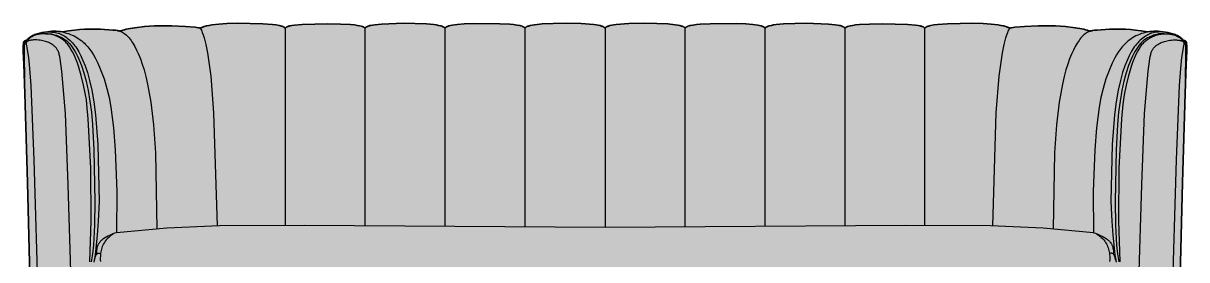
# Model space of a CAD drawing. Header units: millimetres. Extents: x 0 to 4322, y -1054 to 754.
# Drawn here: x 192 to 2043, y 377 to 754 of the extents above; entities that cross this region are included whole.
import ezdxf

# ---------------------------------------------------------------- set-up
doc = ezdxf.new("R2010")
doc.units = ezdxf.units.MM
doc.layers.add('Blocks', color=7, linetype='Continuous')
doc.layers.add('Blocks$Fill', color=7, linetype='Continuous', true_color=0xffffff)
doc.layers.add('Blocks$Inner', color=7, linetype='Continuous', lineweight=25, true_color=0x007f00)
doc.layers.add('Blocks$Outline', color=7, linetype='Continuous', lineweight=35, true_color=0xff3f3f)

# ---------------------------------------------------------------- blocks, each defined once
blk = doc.blocks.new('Loafer SC26 Sofa Front')
at = {"layer": 'Blocks$Fill'}
blk.add_hatch(color=256, dxfattribs=at).paths.add_polyline_path([(2038.8, 726.6), (2039, 726.6), (2039.3, 726.6), (2039.6, 726.6), (2039.8, 726.5), (2040.1, 726.5), (2040.2, 726.5), (2040.3, 726.4), (2040.5, 726.4), (2040.7, 726.3), (2040.9, 726.2), (2041, 726.1), (2041.2, 726), (2041.4, 725.9), (2041.5, 725.8), (2041.6, 725.7), (2041.7, 725.6), (2041.9, 725.4), (2042, 725.3), (2042.1, 725.2), (2042.2, 725.1), (2042.3, 724.9), (2042.4, 724.8), (2042.4, 724.7), (2042.5, 724.5), (2042.6, 724.4), (2042.6, 724.3), (2042.7, 724.1), (2042.8, 723.8), (2042.9, 723.5), (2043, 723.2), (2043.1, 722.8), (2043.1, 722.4), (2043.2, 721.5), (2043.4, 718.9), (2043.3, 709.2), (2025.4, 44.8), (2024.8, 37), (2024.4, 33.9), (2024, 31), (2023.4, 28.2), (2022.8, 25.5), (2022, 22.8), (2021.1, 20.2), (2020.1, 17.6), (2019, 15), (2017.8, 12.4), (2016.4, 9.9), (2016.4, 9.6), (2016.3, 9.2), (2016.2, 8.9), (2016.1, 8.6), (2016, 8.3), (2015.9, 8.1), (2015.8, 7.8), (2015.6, 7.6), (2015.5, 7.3), (2015.3, 7.1), (2015.1, 6.9), (2014.9, 6.7), (2014.7, 6.5), (2014.5, 6.4), (2014.3, 6.2), (2014.1, 6), (2013.9, 5.9), (2013.7, 5.7), (2013.2, 5.5), (2012.7, 5.3), (2012.2, 5.1), (2011.2, 4.7), (2010.1, 4.5), (2008.1, 4), (2006.2, 3.6), (2004.5, 3.4), (2003.7, 3.3), (2003, 3.3), (2002.8, 3.3), (2002.8, 0), (1870.4, 0), (1870.5, 4.5), (1870.4, 4.5), (1865.9, 4.7), (1862.8, 5), (1861.6, 5.2), (1860.6, 5.4), (1859.8, 5.6), (1859.1, 5.8), (1858.8, 6), (1858.5, 6.1), (1858.2, 6.2), (1858, 6.4), (1857.7, 6.5), (1857.5, 6.7), (1857.3, 6.8), (1857.1, 7), (1856.9, 7.2), (1856.7, 7.3), (1856.5, 7.5), (1856.4, 7.7), (1856.2, 7.9), (1856.1, 8.1), (1856, 8.3), (1855.8, 8.4), (1855.7, 8.6), (1855.6, 8.9), (1855.5, 9.1), (1855.4, 9.3), (1855.3, 9.6), (1855.2, 9.8), (1855.1, 10.1), (1855.1, 10.5), (1854.9, 11.3), (1854.8, 12.2), (1854.6, 14.8), (1854.3, 39.3), (1847.6, 250.1), (1822.2, 255.3), (1801.6, 258.6), (1784.4, 260.5), (1769, 261.6), (1704.7, 262.4), (1124.2, 262.7), (1121.8, 262.8), (1119.9, 263), (1119.1, 263.1), (1118.5, 263.2), (1118.2, 263.3), (1117.9, 263.4), (1117.7, 263.4), (1117.5, 263.5), (1117.2, 263.4), (1117, 263.4), (1116.7, 263.3), (1116.4, 263.2), (1115.8, 263.1), (1115, 263), (1113.1, 262.8), (1110.7, 262.7), (1058.5, 262.5), (465.9, 261.6), (450.5, 260.5), (433.3, 258.6), (412.8, 255.3), (387.3, 250.1), (380.3, 14.8), (380.1, 12.2), (380, 11.3), (379.9, 10.5), (379.8, 10.1), (379.7, 9.8), (379.6, 9.6), (379.5, 9.3), (379.4, 9.1), (379.3, 8.9), (379.2, 8.6), (379.1, 8.4), (379, 8.3), (378.8, 8.1), (378.7, 7.9), (378.5, 7.7), (378.4, 7.5), (378.2, 7.3), (378, 7.2), (377.9, 7), (377.7, 6.8), (377.4, 6.7), (377.2, 6.5), (377, 6.4), (376.7, 6.2), (376.4, 6.1), (376.1, 6), (375.8, 5.8), (375.1, 5.6), (374.3, 5.4), (373.3, 5.2), (372.1, 5), (369, 4.7), (364.5, 4.5), (364.4, 4.5), (364.5, 0), (232.1, 0), (232.1, 3.3), (231.9, 3.3), (231.2, 3.3), (230.4, 3.4), (228.7, 3.6), (226.8, 4), (224.8, 4.5), (223.8, 4.7), (222.7, 5.1), (222.2, 5.3), (221.7, 5.5), (221.2, 5.7), (221, 5.9), (220.8, 6), (220.6, 6.2), (220.4, 6.4), (220.2, 6.5), (220, 6.7), (219.8, 6.9), (219.6, 7.1), (219.5, 7.3), (219.3, 7.6), (219.2, 7.8), (219, 8.1), (218.9, 8.3), (218.8, 8.6), (218.7, 8.9), (218.6, 9.2), (218.5, 9.6), (218.5, 9.9), (217.1, 12.4), (215.9, 15), (214.8, 17.6), (213.8, 20.2), (212.9, 22.8), (212.2, 25.5), (211.5, 28.2), (211, 31), (210.5, 33.9), (210.1, 37), (209.5, 44.8), (208.7, 72.5), (191.6, 718.9), (191.7, 721.5), (191.8, 722.4), (191.8, 722.8), (191.9, 723.2), (192, 723.5), (192.1, 723.8), (192.2, 724.1), (192.3, 724.3), (192.3, 724.4), (192.4, 724.5), (192.5, 724.7), (192.6, 724.8), (192.6, 724.9), (192.7, 725.1), (192.8, 725.2), (192.9, 725.3), (193.1, 725.4), (193.2, 725.6), (193.3, 725.7), (193.4, 725.8), (193.6, 725.9), (193.7, 726), (193.9, 726.1), (194, 726.2), (194.2, 726.3), (194.4, 726.4), (194.6, 726.4), (194.7, 726.5), (194.8, 726.5), (195.1, 726.5), (195.3, 726.6), (195.6, 726.6), (195.9, 726.6), (196.2, 726.6), (196.7, 727.1), (196.9, 727.3), (197.1, 727.4), (197.4, 727.6), (197.6, 727.8), (197.9, 728), (198.4, 728.6), (199, 729.2), (199.6, 729.8), (200.3, 730.3), (201.7, 731.4), (203.2, 732.5), (204.8, 733.5), (206.5, 734.4), (208.3, 735.3), (210.1, 736.1), (212, 736.8), (214, 737.5), (217.9, 738.6), (221.7, 739.4), (225.2, 739.9), (233.4, 741), (236.9, 741.3), (240.4, 741.4), (243.8, 741.3), (247.2, 741.2), (250.6, 740.9), (254, 740.4), (263.8, 742.1), (272.9, 743.3), (281.2, 744.2), (288.9, 744.6), (302.5, 744.8), (314.5, 744.5), (334.3, 743.3), (338.2, 742.9), (341.4, 742.5), (342.8, 742.3), (344.1, 742), (345.1, 741.7), (345.6, 741.6), (346, 741.4), (346.9, 741.9), (347.9, 742.3), (350.2, 743.1), (352.7, 743.8), (355.5, 744.6), (361.9, 745.9), (369, 747.1), (384.5, 748.9), (400.3, 750), (414.9, 750.3), (428, 750.1), (449.7, 748.9), (465.2, 747.8), (468, 747.4), (470.2, 747.1), (471.2, 746.9), (472, 746.7), (472.4, 746.5), (472.7, 746.4), (473, 746.3), (473.1, 746.2), (473.2, 746.2), (473.4, 746.3), (473.5, 746.4), (473.7, 746.5), (473.9, 746.7), (474.2, 746.9), (474.7, 747.2), (475.1, 747.4), (475.7, 747.6), (476.8, 748.1), (478.2, 748.6), (479.7, 749), (483.2, 749.9), (487.2, 750.7), (491.9, 751.4), (502.6, 752.6), (515.6, 753.6), (532, 754.1), (572.6, 753.2), (588.3, 752.1), (594.3, 751.4), (599.1, 750.6), (601.1, 750.2), (602.8, 749.7), (603.5, 749.5), (604.2, 749.2), (604.8, 749), (605.4, 748.7), (605.9, 748.4), (606.4, 748.1), (606.6, 748), (606.8, 747.8), (607, 747.7), (607.2, 747.5), (607.4, 747.4), (607.5, 747.2), (607.7, 747), (607.8, 746.9), (607.9, 746.7), (608, 746.5), (608.1, 746.4), (608.2, 746.2), (608.6, 746.6), (609, 747), (609.4, 747.3), (609.8, 747.6), (610.3, 747.9), (610.7, 748.2), (611.1, 748.4), (611.6, 748.6), (612, 748.8), (612.5, 749), (613.6, 749.4), (614.7, 749.7), (616, 750), (619.2, 750.6), (623.3, 751.2), (635.6, 752.2), (676, 753.4), (696.3, 752.9), (712.6, 752), (718.6, 751.4), (723.2, 750.7), (726.7, 750.1), (729.4, 749.4), (731.5, 748.8), (732.4, 748.5), (733.1, 748.1), (733.8, 747.8), (734.1, 747.6), (734.4, 747.4), (734.7, 747.2), (735, 747), (735.3, 746.8), (735.5, 746.6), (736, 747), (736.4, 747.4), (736.9, 747.7), (737.4, 748.1), (737.9, 748.4), (738.4, 748.7), (738.9, 748.9), (739.5, 749.2), (740.6, 749.6), (741.9, 750), (743.2, 750.4), (744.5, 750.7), (747.6, 751.2), (751.3, 751.7), (761.8, 752.6), (797, 754.1), (833.3, 753), (844.8, 752.1), (849, 751.5), (852.6, 750.8), (856, 749.9), (857.5, 749.4), (858.9, 748.9), (860.1, 748.4), (860.7, 748.1), (861.2, 747.9), (861.6, 747.6), (862.1, 747.3), (862.2, 747.1), (862.4, 747), (862.6, 746.8), (862.7, 746.7), (863.3, 747.2), (864, 747.6), (864.7, 748.1), (865.4, 748.5), (866.2, 748.8), (867, 749.2), (868, 749.5), (869, 749.8), (871.4, 750.5), (874.4, 751.1), (882.2, 752.2), (893.2, 753.1), (908.9, 753.7), (950.2, 753.3), (965.9, 752.5), (972, 752), (977.2, 751.3), (981.7, 750.4), (983.6, 749.9), (985.4, 749.3), (986.2, 749), (986.9, 748.7), (987.6, 748.4), (988.2, 748), (988.5, 747.9), (988.7, 747.7), (989, 747.5), (989.2, 747.3), (989.4, 747.1), (989.6, 746.9), (989.8, 746.7), (990, 746.5), (990.3, 746.9), (990.7, 747.2), (991, 747.5), (991.4, 747.8), (991.8, 748.1), (992.3, 748.4), (992.7, 748.6), (993.2, 748.9), (993.8, 749.1), (994.3, 749.3), (995.5, 749.7), (996.8, 750.1), (998.2, 750.4), (1001.6, 751.1), (1005.7, 751.8), (1017.4, 753), (1034.7, 753.9), (1056.3, 754.2), (1079.6, 753.6), (1099.6, 752.1), (1103.4, 751.6), (1106.7, 751), (1109.6, 750.4), (1110.8, 750), (1111.9, 749.7), (1112.9, 749.3), (1113.9, 749), (1114.7, 748.6), (1115, 748.4), (1115.4, 748.1), (1115.7, 747.9), (1116, 747.7), (1116.3, 747.5), (1116.6, 747.3), (1116.8, 747), (1117.1, 746.8), (1117.3, 746.6), (1117.5, 746.3), (1117.6, 746.6), (1117.9, 746.8), (1118.1, 747), (1118.3, 747.3), (1118.6, 747.5), (1118.9, 747.7), (1119.2, 747.9), (1119.5, 748.1), (1119.9, 748.4), (1120.2, 748.6), (1121.1, 749), (1122, 749.3), (1123, 749.7), (1124.1, 750), (1125.4, 750.4), (1128.2, 751), (1131.5, 751.6), (1135.3, 752.1), (1155.3, 753.6), (1178.6, 754.2), (1200.2, 753.9), (1217.5, 753), (1229.2, 751.8), (1233.4, 751.1), (1236.7, 750.4), (1238.1, 750.1), (1239.4, 749.7), (1240.6, 749.3), (1241.2, 749.1), (1241.7, 748.9), (1242.2, 748.6), (1242.6, 748.4), (1243.1, 748.1), (1243.5, 747.8), (1243.9, 747.5), (1244.3, 747.2), (1244.6, 746.9), (1244.9, 746.5), (1245.1, 746.7), (1245.3, 746.9), (1245.5, 747.1), (1245.7, 747.3), (1245.9, 747.5), (1246.2, 747.7), (1246.4, 747.9), (1246.7, 748), (1247.3, 748.4), (1248, 748.7), (1248.7, 749), (1249.5, 749.3), (1251.3, 749.9), (1253.2, 750.4), (1257.7, 751.3), (1262.9, 752), (1269, 752.5), (1284.7, 753.3), (1326.1, 753.7), (1341.7, 753.1), (1352.7, 752.2), (1360.5, 751.1), (1363.5, 750.5), (1365.9, 749.8), (1367, 749.5), (1367.9, 749.2), (1368.8, 748.8), (1369.5, 748.5), (1370.3, 748.1), (1370.9, 747.6), (1371.6, 747.2), (1372.2, 746.7), (1372.3, 746.8), (1372.5, 747), (1372.7, 747.1), (1372.9, 747.3), (1373.3, 747.6), (1373.7, 747.9), (1374.3, 748.1), (1374.8, 748.4), (1376.1, 748.9), (1377.4, 749.4), (1379, 749.9), (1382.3, 750.8), (1385.9, 751.5), (1390.1, 752.1), (1401.6, 753), (1437.9, 754.1), (1473.1, 752.6), (1483.7, 751.7), (1487.3, 751.2), (1490.4, 750.7), (1491.8, 750.4), (1493.1, 750), (1494.3, 749.6), (1495.4, 749.2), (1496, 748.9), (1496.5, 748.7), (1497, 748.4), (1497.5, 748.1), (1498, 747.7), (1498.5, 747.4), (1499, 747), (1499.4, 746.6), (1499.7, 746.8), (1499.9, 747), (1500.2, 747.2), (1500.5, 747.4), (1500.8, 747.6), (1501.1, 747.8), (1501.8, 748.1), (1502.6, 748.5), (1503.4, 748.8), (1505.5, 749.4), (1508.2, 750.1), (1511.7, 750.7), (1516.4, 751.4), (1522.3, 752), (1538.6, 752.9), (1559, 753.4), (1599.4, 752.2), (1611.7, 751.2), (1615.8, 750.6), (1618.9, 750), (1620.2, 749.7), (1621.4, 749.4), (1622.4, 749), (1622.9, 748.8), (1623.4, 748.6), (1623.8, 748.4), (1624.2, 748.2), (1624.7, 747.9), (1625.1, 747.6), (1625.5, 747.3), (1625.9, 747), (1626.3, 746.6), (1626.7, 746.2), (1626.8, 746.4), (1626.9, 746.5), (1627, 746.7), (1627.1, 746.9), (1627.3, 747), (1627.4, 747.2), (1627.6, 747.4), (1627.7, 747.5), (1627.9, 747.7), (1628.1, 747.8), (1628.3, 748), (1628.5, 748.1), (1629, 748.4), (1629.5, 748.7), (1630.1, 749), (1630.7, 749.2), (1631.4, 749.5), (1632.1, 749.7), (1633.8, 750.2), (1635.8, 750.6), (1640.6, 751.4), (1646.6, 752.1), (1662.4, 753.2), (1702.9, 754.1), (1719.3, 753.6), (1732.3, 752.6), (1743.1, 751.4), (1747.7, 750.7), (1751.7, 749.9), (1755.2, 749), (1756.7, 748.6), (1758.1, 748.1), (1759.3, 747.6), (1759.8, 747.4), (1760.3, 747.2), (1760.7, 746.9), (1761.1, 746.7), (1761.2, 746.5), (1761.4, 746.4), (1761.5, 746.3), (1761.7, 746.2), (1761.8, 746.2), (1761.9, 746.3), (1762.2, 746.4), (1762.5, 746.5), (1762.9, 746.7), (1763.7, 746.9), (1764.7, 747.1), (1766.9, 747.4), (1769.7, 747.8), (1785.2, 748.9), (1806.9, 750.1), (1820, 750.3), (1834.6, 750), (1850.4, 748.9), (1866, 747.1), (1873, 745.9), (1879.4, 744.6), (1882.2, 743.8), (1884.7, 743.1), (1887, 742.3), (1888, 741.9), (1888.9, 741.4), (1889.3, 741.6), (1889.8, 741.7), (1890.9, 742), (1892.1, 742.3), (1893.5, 742.5), (1896.8, 742.9), (1900.6, 743.3), (1920.4, 744.5), (1932.4, 744.8), (1946.1, 744.6), (1953.7, 744.2), (1962, 743.3), (1971.1, 742.1), (1980.9, 740.4), (1984.3, 740.9), (1987.7, 741.2), (1991.1, 741.3), (1994.6, 741.4), (1998, 741.3), (2001.5, 741), (2005, 740.6), (2009.7, 739.9), (2013.2, 739.4), (2017, 738.6), (2020.9, 737.5), (2022.9, 736.8), (2024.8, 736.1), (2026.7, 735.3), (2028.4, 734.4), (2030.1, 733.5), (2031.7, 732.5), (2033.2, 731.4), (2034.6, 730.3), (2035.3, 729.8), (2035.9, 729.2), (2036.5, 728.6), (2037, 728), (2037.3, 727.8), (2037.6, 727.6), (2037.8, 727.4), (2038, 727.3), (2038.2, 727.1), (2038.4, 726.9)], flags=0)
at = {"layer": 'Blocks$Inner'}
for points in [[(197.9, 728), (198.4, 728.6), (199, 729.2), (199.6, 729.8), (200.3, 730.3), (201.7, 731.4), (203.2, 732.5), (204.8, 733.5), (206.5, 734.4), (208.3, 735.3), (210.1, 736.1), (212, 736.8), (214, 737.5), (217.9, 738.6), (221.7, 739.4), (225.2, 739.9), (229.9, 740.6), (233.4, 741), (236.9, 741.3), (240.4, 741.4), (243.8, 741.3), (247.2, 741.2), (250.6, 740.9), (254, 740.4), (257.4, 739.6), (260.6, 738.6), (263.7, 737.6), (266.7, 736.4), (269.6, 735.2), (272.4, 733.9), (275, 732.4), (277.6, 730.9), (280, 729.3), (282.3, 727.7), (284.6, 725.9), (286.7, 724.2), (288.8, 722.3), (290.7, 720.4), (294.4, 716.4), (297.7, 712.3), (300.7, 708), (303.5, 703.6), (306, 699.2), (310.4, 690.3), (314.1, 681.6), (320.1, 665.4), (324.6, 650.4), (328.1, 635.8), (330.8, 620.6), (335, 587.3), (338, 552.6), (340.5, 486.2), (339.7, 420.3), (336.9, 419.4), (334.1, 418.4), (328.7, 416), (326.1, 414.7), (323.6, 413.4), (321.3, 412), (319.2, 410.7), (317.4, 409.3), (316.6, 408.6), (315.8, 408), (315.1, 407.3), (314.4, 406.6), (313.8, 405.9), (313.2, 405.2), (312.7, 404.5), (312.2, 403.8), (311.7, 403.1), (311.3, 402.3), (310.9, 401.6), (310.5, 400.8), (310.2, 400), (309.9, 399.2), (309.3, 397.5), (308.9, 395.8), (308.5, 394), (308.3, 392.3), (308.2, 391.5), (308.2, 390.7), (308.2, 389.9), (308.2, 389.1), (308.2, 388.3), (308.3, 387.6), (308.5, 387), (308.5, 386.7), (308.6, 386.4)], [(254, 740.4), (263.8, 742.1), (272.9, 743.3), (281.2, 744.2), (288.9, 744.6), (302.5, 744.8), (314.5, 744.5), (334.3, 743.3), (338.2, 742.9), (341.4, 742.5), (342.8, 742.3), (344.1, 742), (345.1, 741.7), (345.6, 741.6), (346, 741.4), (348, 740.6), (349.8, 739.6), (351.6, 738.4), (353.4, 737.2), (355.1, 735.8), (356.8, 734.3), (358.4, 732.6), (360, 730.8), (361.5, 728.9), (363.1, 726.8), (364.6, 724.6), (366.1, 722.2), (369, 717), (372, 711.2), (375, 704.7), (378, 697.3), (380.9, 689.1), (383.9, 679.7), (386.7, 669.1), (389.4, 657.1), (394.5, 628.4), (398.7, 592.3), (401.9, 547.6), (404.3, 426.5)], [(346, 741.4), (346.9, 741.9), (347.9, 742.3), (350.2, 743.1), (352.7, 743.8), (355.5, 744.6), (361.9, 745.9), (369, 747.1), (384.5, 748.9), (400.3, 750), (414.9, 750.3), (428, 750.1), (449.7, 748.9), (465.2, 747.8), (468, 747.4), (470.2, 747.1), (471.2, 746.9), (472, 746.7), (472.4, 746.5), (472.7, 746.4), (473, 746.3), (473.1, 746.2), (473.2, 746.2), (474.1, 744.7), (475, 743.1), (475.8, 741.5), (476.5, 739.6), (478, 735.7), (479.5, 731.1), (482.1, 720.3), (484.7, 706.9), (490, 669.8), (494.6, 611.6), (500.1, 431.1)], [(473.2, 746.2), (473.4, 746.3), (473.5, 746.4), (473.7, 746.5), (473.9, 746.7), (474.2, 746.9), (474.7, 747.2), (475.1, 747.4), (475.7, 747.6), (476.8, 748.1), (478.2, 748.6), (479.7, 749), (483.2, 749.9), (487.2, 750.7), (491.9, 751.4), (502.6, 752.6), (515.6, 753.6), (532, 754.1), (572.6, 753.2), (588.3, 752.1), (594.3, 751.4), (599.1, 750.6), (601.1, 750.2), (602.8, 749.7), (603.5, 749.5), (604.2, 749.2), (604.8, 749), (605.4, 748.7), (605.9, 748.4), (606.4, 748.1), (606.6, 748), (606.8, 747.8), (607, 747.7), (607.2, 747.5), (607.4, 747.4), (607.5, 747.2), (607.7, 747), (607.8, 746.9), (607.9, 746.7), (608, 746.5), (608.1, 746.4), (608.2, 746.2), (608.5, 431.7)], [(608.2, 746.2), (608.6, 746.6), (609, 747), (609.4, 747.3), (609.8, 747.6), (610.3, 747.9), (610.7, 748.2), (611.1, 748.4), (611.6, 748.6), (612, 748.8), (612.5, 749), (613.6, 749.4), (614.7, 749.7), (616, 750), (619.2, 750.6), (623.3, 751.2), (635.6, 752.2), (676, 753.4), (696.3, 752.9), (712.6, 752), (718.6, 751.4), (723.2, 750.7), (726.7, 750.1), (729.4, 749.4), (731.5, 748.8), (732.4, 748.5), (733.1, 748.1), (733.8, 747.8), (734.1, 747.6), (734.4, 747.4), (734.7, 747.2), (735, 747), (735.3, 746.8), (735.5, 746.6)], [(735.5, 430.9), (735.5, 746.6), (736, 747), (736.4, 747.4), (736.9, 747.7), (737.4, 748.1), (737.9, 748.4), (738.4, 748.7), (738.9, 748.9), (739.5, 749.2), (740.6, 749.6), (741.9, 750), (743.2, 750.4), (744.5, 750.7), (747.6, 751.2), (751.3, 751.7), (761.8, 752.6), (797, 754.1), (833.3, 753), (844.8, 752.1), (849, 751.5), (852.6, 750.8), (856, 749.9), (857.5, 749.4), (858.9, 748.9), (860.1, 748.4), (860.7, 748.1), (861.2, 747.9), (861.6, 747.6), (862.1, 747.3), (862.2, 747.1), (862.4, 747), (862.6, 746.8), (862.7, 746.7), (862.7, 430.1)], [(862.7, 746.7), (863.3, 747.2), (864, 747.6), (864.7, 748.1), (865.4, 748.5), (866.2, 748.8), (867, 749.2), (868, 749.5), (869, 749.8), (871.4, 750.5), (874.4, 751.1), (882.2, 752.2), (893.2, 753.1), (908.9, 753.7), (950.2, 753.3), (965.9, 752.5), (972, 752), (977.2, 751.3), (981.7, 750.4), (983.6, 749.9), (985.4, 749.3), (986.2, 749), (986.9, 748.7), (987.6, 748.4), (988.2, 748), (988.5, 747.9), (988.7, 747.7), (989, 747.5), (989.2, 747.3), (989.4, 747.1), (989.6, 746.9), (989.8, 746.7), (990, 746.5), (990.1, 429.3)], [(990, 746.5), (990.3, 746.9), (990.7, 747.2), (991, 747.5), (991.4, 747.8), (991.8, 748.1), (992.3, 748.4), (992.7, 748.6), (993.2, 748.9), (993.8, 749.1), (994.3, 749.3), (995.5, 749.7), (996.8, 750.1), (998.2, 750.4), (1001.6, 751.1), (1005.7, 751.8), (1017.4, 753), (1034.7, 753.9), (1056.3, 754.2), (1079.6, 753.6), (1099.6, 752.1), (1103.4, 751.6), (1106.7, 751), (1109.6, 750.4), (1110.8, 750), (1111.9, 749.7), (1112.9, 749.3), (1113.9, 749), (1114.7, 748.6), (1115, 748.4), (1115.4, 748.1), (1115.7, 747.9), (1116, 747.7), (1116.3, 747.5), (1116.6, 747.3), (1116.8, 747), (1117.1, 746.8), (1117.3, 746.6), (1117.5, 746.3), (1117.5, 428.5)], [(1117.5, 746.3), (1117.6, 746.6), (1117.9, 746.8), (1118.1, 747), (1118.3, 747.3), (1118.6, 747.5), (1118.9, 747.7), (1119.2, 747.9), (1119.5, 748.1), (1119.9, 748.4), (1120.2, 748.6), (1121.1, 749), (1122, 749.3), (1123, 749.7), (1124.1, 750), (1125.4, 750.4), (1128.2, 751), (1131.5, 751.6), (1135.3, 752.1), (1155.3, 753.6), (1178.6, 754.2), (1200.2, 753.9), (1217.5, 753), (1229.2, 751.8), (1233.4, 751.1), (1236.7, 750.4), (1238.1, 750.1), (1239.4, 749.7), (1240.6, 749.3), (1241.2, 749.1), (1241.7, 748.9), (1242.2, 748.6), (1242.6, 748.4), (1243.1, 748.1), (1243.5, 747.8), (1243.9, 747.5), (1244.3, 747.2), (1244.6, 746.9), (1244.9, 746.5)], [(1244.8, 429.3), (1244.9, 746.5), (1245.1, 746.7), (1245.3, 746.9), (1245.5, 747.1), (1245.7, 747.3), (1245.9, 747.5), (1246.2, 747.7), (1246.4, 747.9), (1246.7, 748), (1247.3, 748.4), (1248, 748.7), (1248.7, 749), (1249.5, 749.3), (1251.3, 749.9), (1253.2, 750.4), (1257.7, 751.3), (1262.9, 752), (1269, 752.5), (1284.7, 753.3), (1326.1, 753.7), (1341.7, 753.1), (1352.7, 752.2), (1360.5, 751.1), (1363.5, 750.5), (1365.9, 749.8), (1367, 749.5), (1367.9, 749.2), (1368.8, 748.8), (1369.5, 748.5), (1370.3, 748.1), (1370.9, 747.6), (1371.6, 747.2), (1372.2, 746.7)], [(1372.2, 430.1), (1372.2, 746.7), (1372.3, 746.8), (1372.5, 747), (1372.7, 747.1), (1372.9, 747.3), (1373.3, 747.6), (1373.7, 747.9), (1374.3, 748.1), (1374.8, 748.4), (1376.1, 748.9), (1377.4, 749.4), (1379, 749.9), (1382.3, 750.8), (1385.9, 751.5), (1390.1, 752.1), (1401.6, 753), (1437.9, 754.1), (1473.1, 752.6), (1483.7, 751.7), (1487.3, 751.2), (1490.4, 750.7), (1491.8, 750.4), (1493.1, 750), (1494.3, 749.6), (1495.4, 749.2), (1496, 748.9), (1496.5, 748.7), (1497, 748.4), (1497.5, 748.1), (1498, 747.7), (1498.5, 747.4), (1499, 747), (1499.4, 746.6), (1499.4, 430.9)], [(1499.4, 746.6), (1499.7, 746.8), (1499.9, 747), (1500.2, 747.2), (1500.5, 747.4), (1500.8, 747.6), (1501.1, 747.8), (1501.8, 748.1), (1502.6, 748.5), (1503.4, 748.8), (1505.5, 749.4), (1508.2, 750.1), (1511.7, 750.7), (1516.4, 751.4), (1522.3, 752), (1538.6, 752.9), (1559, 753.4), (1599.4, 752.2), (1611.7, 751.2), (1615.8, 750.6), (1618.9, 750), (1620.2, 749.7), (1621.4, 749.4), (1622.4, 749), (1622.9, 748.8), (1623.4, 748.6), (1623.8, 748.4), (1624.2, 748.2), (1624.7, 747.9), (1625.1, 747.6), (1625.5, 747.3), (1625.9, 747), (1626.3, 746.6), (1626.7, 746.2)], [(1626.5, 431.7), (1626.7, 746.2), (1626.8, 746.4), (1626.9, 746.5), (1627, 746.7), (1627.1, 746.9), (1627.3, 747), (1627.4, 747.2), (1627.6, 747.4), (1627.7, 747.5), (1627.9, 747.7), (1628.1, 747.8), (1628.3, 748), (1628.5, 748.1), (1629, 748.4), (1629.5, 748.7), (1630.1, 749), (1630.7, 749.2), (1631.4, 749.5), (1632.1, 749.7), (1633.8, 750.2), (1635.8, 750.6), (1640.6, 751.4), (1646.6, 752.1), (1662.4, 753.2), (1702.9, 754.1), (1719.3, 753.6), (1732.3, 752.6), (1743.1, 751.4), (1747.7, 750.7), (1751.7, 749.9), (1755.2, 749), (1756.7, 748.6), (1758.1, 748.1), (1759.3, 747.6), (1759.8, 747.4), (1760.3, 747.2), (1760.7, 746.9), (1761.1, 746.7), (1761.2, 746.5), (1761.4, 746.4), (1761.5, 746.3), (1761.7, 746.2)], [(1734.8, 431.1), (1740.3, 611.6), (1744.9, 669.8), (1750.2, 706.9), (1752.8, 720.3), (1755.5, 731.1), (1756.9, 735.7), (1758.4, 739.6), (1759.2, 741.5), (1760, 743.1), (1760.8, 744.7), (1761.7, 746.2), (1761.8, 746.2), (1761.9, 746.3), (1762.2, 746.4), (1762.5, 746.5), (1762.9, 746.7), (1763.7, 746.9), (1764.7, 747.1), (1766.9, 747.4), (1769.7, 747.8), (1785.2, 748.9), (1806.9, 750.1), (1820, 750.3), (1834.6, 750), (1850.4, 748.9), (1866, 747.1), (1873, 745.9), (1879.4, 744.6), (1882.2, 743.8), (1884.7, 743.1), (1887, 742.3), (1888, 741.9), (1888.9, 741.4)], [(1980.9, 740.4), (1971.1, 742.1), (1962, 743.3), (1953.7, 744.2), (1946.1, 744.6), (1932.4, 744.8), (1920.4, 744.5), (1900.6, 743.3), (1896.8, 742.9), (1893.5, 742.5), (1892.1, 742.3), (1890.9, 742), (1889.8, 741.7), (1889.3, 741.6), (1888.9, 741.4), (1887, 740.6), (1885.1, 739.6), (1883.3, 738.4), (1881.5, 737.2), (1879.8, 735.8), (1878.2, 734.3), (1876.5, 732.6), (1874.9, 730.8), (1873.4, 728.9), (1871.9, 726.8), (1870.3, 724.6), (1868.9, 722.2), (1865.9, 717), (1862.9, 711.2), (1859.9, 704.7), (1857, 697.3), (1854, 689.1), (1851.1, 679.7), (1848.2, 669.1), (1845.5, 657.1), (1840.5, 628.4), (1836.2, 592.3), (1833, 547.6), (1830.6, 426.5)], [(2041.4, 666.5), (2042, 701.9), (2042.1, 712.7), (2042, 715.9), (2041.8, 718.3), (2041.6, 720.2), (2041.5, 721), (2041.3, 721.8), (2041.1, 722.5), (2040.9, 723.1), (2040.7, 723.7), (2040.5, 724.2), (2040.3, 724.6), (2040.1, 725), (2039.9, 725.3), (2039.7, 725.6), (2039.5, 725.8), (2039.3, 726), (2038.9, 726.4), (2038.4, 726.9), (2038.2, 727.1), (2038, 727.3), (2037.8, 727.4), (2037.6, 727.6), (2037.3, 727.8), (2037, 728), (2036.5, 728.6), (2035.9, 729.2), (2035.3, 729.8), (2034.6, 730.3), (2033.2, 731.4), (2031.7, 732.5), (2030.1, 733.5), (2028.4, 734.4), (2026.7, 735.3), (2024.8, 736.1), (2022.9, 736.8), (2020.9, 737.5), (2017, 738.6), (2013.2, 739.4), (2009.7, 739.9), (2005, 740.6), (2001.5, 741), (1998, 741.3), (1994.6, 741.4), (1991.1, 741.3), (1987.7, 741.2), (1984.3, 740.9), (1980.9, 740.4), (1977.5, 739.6), (1974.3, 738.6), (1971.2, 737.6), (1968.2, 736.4), (1965.3, 735.2), (1962.5, 733.9), (1959.9, 732.4), (1957.3, 730.9), (1954.9, 729.3), (1952.6, 727.7), (1950.3, 725.9), (1948.2, 724.2), (1946.2, 722.3), (1944.2, 720.4), (1940.6, 716.4), (1937.2, 712.3), (1934.2, 708), (1931.5, 703.6), (1928.9, 699.2), (1924.6, 690.3), (1920.8, 681.6), (1914.8, 665.4), (1910.3, 650.4), (1906.8, 635.8), (1904.1, 620.6), (1899.9, 587.3), (1897, 552.6), (1894.4, 486.2), (1895.2, 420.3), (1898, 419.4), (1900.8, 418.4), (1906.2, 416), (1908.9, 414.7), (1911.3, 413.4), (1913.6, 412), (1915.7, 410.7), (1917.5, 409.3), (1918.4, 408.6), (1919.1, 408), (1919.9, 407.3), (1920.5, 406.6), (1921.1, 405.9), (1921.7, 405.2), (1922.3, 404.5), (1922.8, 403.8), (1923.2, 403.1), (1923.6, 402.3), (1924, 401.6), (1924.4, 400.8), (1924.7, 400), (1925, 399.2), (1925.6, 397.5), (1926, 395.8), (1926.4, 394), (1926.6, 392.3), (1926.7, 391.5), (1926.7, 390.7), (1926.8, 389.9), (1926.7, 389.1), (1926.7, 388.3), (1926.6, 387.6), (1926.5, 387), (1926.4, 386.7), (1926.3, 386.4), (1926.5, 386.1), (1926.7, 385.8), (1927, 385.4), (1927.2, 385.1), (1927.6, 384.3), (1928, 383.3), (1928.4, 382.3), (1928.8, 381.2), (1929.1, 380), (1929.4, 378.7), (1930, 375.9)], [(196.2, 726.6), (195.9, 726.6), (195.6, 726.6), (195.3, 726.6), (195.1, 726.5), (194.8, 726.5), (194.7, 726.5), (194.6, 726.4), (194.4, 726.4), (194.2, 726.3), (194, 726.2), (193.9, 726.1), (193.7, 726), (193.6, 725.9), (193.4, 725.8), (193.3, 725.7), (193.2, 725.6), (193.1, 725.4), (192.9, 725.3), (192.8, 725.2), (192.7, 725.1), (192.6, 724.9), (192.6, 724.8), (192.5, 724.7), (192.4, 724.5), (192.3, 724.4), (192.3, 724.3), (192.2, 724.1), (192.1, 723.8), (192, 723.5), (191.9, 723.2), (191.8, 722.8), (191.8, 722.4), (191.7, 721.5), (191.6, 718.9), (191.6, 709.2), (192.2, 688.8), (193.9, 642.4), (198.1, 500.5), (205.1, 223.4)], [(199.3, 728.1), (199.1, 728.1), (199, 728.1), (198.9, 728.2), (198.8, 728.2), (198.7, 728.2), (198.6, 728.2), (198.5, 728.2), (198.5, 728.2), (198.5, 728.2), (198.4, 728.2), (198.3, 728.2), (198.3, 728.1), (198.2, 728.1), (198.1, 728.1), (198.1, 728.1), (198, 728), (197.9, 728), (197.6, 727.8), (197.4, 727.6), (197.1, 727.4), (196.9, 727.3), (196.7, 727.1), (196.5, 726.9), (196, 726.4), (195.6, 726), (195.5, 725.8), (195.3, 725.6), (195, 725.3), (194.8, 725), (194.6, 724.6), (194.4, 724.2), (194.2, 723.7), (194, 723.1), (193.8, 722.5), (193.6, 721.8), (193.5, 721), (193.3, 720.2), (193.1, 718.3), (192.9, 715.9), (192.8, 712.7), (192.9, 701.9), (193.5, 666.5)], [(267.8, 341.5), (263.2, 496.7), (258.8, 610.4), (253, 677.6), (250.5, 697.3), (249.7, 701), (248.9, 704.4), (248.5, 705.9), (248, 707.4), (247.5, 708.7), (246.9, 710), (246.3, 711.2), (245.7, 712.4), (245, 713.4), (244.2, 714.4), (243.5, 715.4), (242.7, 716.3), (241.9, 717.1), (241, 717.8), (240.2, 718.6), (239.3, 719.2), (238.4, 719.9), (237.5, 720.5), (235.7, 721.5), (233.9, 722.5), (232.2, 723.3), (230.4, 724.1), (228.6, 724.7), (226.8, 725.3), (224.9, 725.8), (222.9, 726.3), (220.7, 726.7), (218.4, 727), (216, 727.3), (213.4, 727.5), (210.7, 727.6), (207.9, 727.5), (206.5, 727.4), (205.2, 727.3), (203.8, 727.1), (202.5, 726.8), (201.1, 726.5), (199.8, 726.1), (198.6, 725.6), (197.4, 725), (197.2, 724.9), (197.1, 724.8), (197, 724.7), (196.9, 724.6), (196.8, 724.4), (196.7, 724.3), (196.6, 724.2), (196.6, 724), (196.5, 723.9), (196.4, 723.7), (196.4, 723.5), (196.4, 723.4), (196.3, 723.2), (196.3, 723), (196.3, 722.8), (196.3, 722.7), (196.3, 722.2), (196.3, 721.8), (196.4, 720.8), (196.7, 718.4), (199.7, 699.6), (201.7, 682.2), (203.7, 654.7), (208.3, 536.6), (215.3, 303.7)], [(297.4, 373.7), (299.6, 439.1), (299, 522.9), (294.8, 602), (292.9, 624.5), (292, 632.5), (290.8, 639.8), (287.6, 655.2), (283.7, 670.9), (279.4, 685.6), (277.2, 692.3), (274.8, 698.4), (272.4, 703.8), (270, 708.7), (267.5, 712.9), (265.1, 716.6), (262.8, 719.8), (261.7, 721.2), (260.5, 722.6), (259.3, 723.8), (258.1, 725), (256.8, 726.2), (255.5, 727.2), (254, 728.3), (252.6, 729.4), (251, 730.3), (249.4, 731.3), (247.7, 732.2), (245.9, 733), (244.1, 733.8), (242.2, 734.5), (240.2, 735.2), (238.2, 735.7), (236.2, 736.2), (234.1, 736.6), (232.1, 737), (230, 737.2), (228, 737.4), (226, 737.5), (224.1, 737.5), (222.2, 737.4), (220.3, 737.3), (218.6, 737), (216.8, 736.8), (215.2, 736.4), (213.6, 736), (212, 735.6), (210.5, 735), (209.1, 734.5), (207.7, 733.9), (206.4, 733.3), (205.2, 732.6), (204.1, 732), (203.1, 731.3), (202.1, 730.7), (201.3, 730), (200.5, 729.4), (199.8, 728.7), (199.2, 728), (199, 727.7), (198.7, 727.3), (198.2, 726.6), (197.8, 725.9), (197.4, 725)], [(225.2, 739.9), (229.1, 740.3), (231, 740.4), (233, 740.4), (234.9, 740.3), (236.9, 740.2), (238.9, 740), (240.9, 739.7), (242.9, 739.3), (245, 738.8), (247, 738.3), (249.1, 737.6), (251.2, 736.8), (253.3, 735.8), (255.4, 734.8), (257.5, 733.5), (259.6, 732.2), (261.6, 730.6), (263.7, 729), (265.7, 727.1), (267.7, 725.2), (269.7, 723.2), (271.5, 721), (273.3, 718.7), (275.1, 716.4), (276.7, 713.9), (278.3, 711.2), (279.9, 708.4), (283.1, 702.1), (286.4, 694.8), (289.9, 686.2), (293.6, 675.8), (297.2, 663.1), (300.7, 647.7), (303.7, 629.1), (306.3, 608.1), (310.2, 561), (312.1, 469.9), (311, 438.7), (309.3, 416.4), (305.8, 384.9), (304.1, 373.2)], [(227.4, 737.4), (229, 737.5), (230.6, 737.5), (232.1, 737.5), (233.6, 737.4), (235.1, 737.2), (236.5, 737.1), (239.2, 736.5), (241.8, 735.9), (244.3, 735.1), (246.7, 734.1), (249.1, 733.1), (251.5, 732), (253.9, 730.7), (256.2, 729.3), (258.5, 727.8), (260.8, 726), (263, 724), (265.2, 721.7), (267.4, 719.2), (269.6, 716.3), (271.7, 713.1), (273.8, 709.6), (275.9, 705.8), (278, 701.5), (280, 697), (284, 686.7), (287.9, 674.9), (291.5, 661.6), (294.8, 646.7), (297.6, 630.2), (299.9, 612.2), (301.6, 593), (303.9, 552.2), (305.4, 469.8), (304.9, 432.5), (303.2, 400.4), (301.8, 386.5), (299.8, 373.6)], [(2009.7, 739.9), (2005.8, 740.3), (2003.9, 740.4), (2002, 740.4), (2000, 740.3), (1998, 740.2), (1996, 740), (1994, 739.7), (1992, 739.3), (1990, 738.8), (1987.9, 738.3), (1985.8, 737.6), (1983.7, 736.8), (1981.7, 735.8), (1979.6, 734.8), (1977.5, 733.5), (1975.4, 732.2), (1973.3, 730.6), (1971.2, 729), (1969.2, 727.1), (1967.2, 725.2), (1965.3, 723.2), (1963.4, 721), (1961.6, 718.7), (1959.9, 716.4), (1958.2, 713.9), (1956.6, 711.2), (1955, 708.4), (1951.8, 702.1), (1948.5, 694.8), (1945, 686.2), (1941.3, 675.8), (1937.7, 663.1), (1934.3, 647.7), (1931.2, 629.1), (1928.6, 608.1), (1924.7, 561), (1922.8, 469.9), (1923.9, 438.7), (1925.6, 416.4), (1929.1, 384.9), (1930.9, 373.2)], [(2007.5, 737.4), (2005.9, 737.5), (2004.3, 737.5), (2002.8, 737.5), (2001.3, 737.4), (1999.9, 737.2), (1998.4, 737.1), (1995.7, 736.5), (1993.1, 735.9), (1990.6, 735.1), (1988.2, 734.1), (1985.8, 733.1), (1983.4, 732), (1981.1, 730.7), (1978.7, 729.3), (1976.4, 727.8), (1974.2, 726), (1971.9, 724), (1969.7, 721.7), (1967.5, 719.2), (1965.3, 716.3), (1963.2, 713.1), (1961.1, 709.6), (1959, 705.8), (1956.9, 701.5), (1954.9, 697), (1950.9, 686.7), (1947.1, 674.9), (1943.4, 661.6), (1940.1, 646.7), (1937.3, 630.2), (1935, 612.2), (1933.3, 593), (1931, 552.2), (1929.5, 469.8), (1930, 432.5), (1931.7, 400.4), (1933.1, 386.5), (1935.1, 373.6)], [(1937.5, 373.7), (1935.3, 439.1), (1935.9, 522.9), (1940.1, 602), (1942, 624.5), (1943, 632.5), (1944.1, 639.8), (1947.3, 655.2), (1951.3, 670.9), (1955.5, 685.6), (1957.8, 692.3), (1960.1, 698.4), (1962.5, 703.8), (1964.9, 708.7), (1967.4, 712.9), (1969.8, 716.6), (1972.1, 719.8), (1973.2, 721.2), (1974.4, 722.6), (1975.6, 723.8), (1976.8, 725), (1978.1, 726.2), (1979.5, 727.2), (1980.9, 728.3), (1982.4, 729.4), (1983.9, 730.3), (1985.5, 731.3), (1987.2, 732.2), (1989, 733), (1990.8, 733.8), (1992.7, 734.5), (1994.7, 735.2), (1996.7, 735.7), (1998.7, 736.2), (2000.8, 736.6), (2002.8, 737), (2004.9, 737.2), (2006.9, 737.4), (2008.9, 737.5), (2010.9, 737.5), (2012.7, 737.4), (2014.6, 737.3), (2016.3, 737), (2018.1, 736.8), (2019.7, 736.4), (2021.3, 736), (2022.9, 735.6), (2024.4, 735), (2025.8, 734.5), (2027.2, 733.9), (2028.5, 733.3), (2029.7, 732.6), (2030.8, 732), (2031.9, 731.3), (2032.8, 730.7), (2033.7, 730), (2034.4, 729.4), (2035.1, 728.7), (2035.7, 728), (2036, 727.7), (2036.2, 727.3), (2036.7, 726.6), (2037.2, 725.9), (2037.6, 725)], [(1967.2, 341.5), (1971.7, 496.7), (1976.1, 610.4), (1981.9, 677.6), (1984.5, 697.3), (1985.2, 701), (1986, 704.4), (1986.4, 705.9), (1986.9, 707.4), (1987.4, 708.7), (1988, 710), (1988.6, 711.2), (1989.3, 712.4), (1990, 713.4), (1990.7, 714.4), (1991.4, 715.4), (1992.2, 716.3), (1993, 717.1), (1993.9, 717.8), (1994.7, 718.6), (1995.6, 719.2), (1996.5, 719.9), (1997.4, 720.5), (1999.2, 721.5), (2001, 722.5), (2002.8, 723.3), (2004.5, 724.1), (2006.3, 724.7), (2008.1, 725.3), (2010, 725.8), (2012.1, 726.3), (2014.2, 726.7), (2016.5, 727), (2019, 727.3), (2021.6, 727.5), (2024.3, 727.6), (2027, 727.5), (2028.4, 727.4), (2029.7, 727.3), (2031.1, 727.1), (2032.4, 726.8), (2033.8, 726.5), (2035.1, 726.1), (2036.3, 725.6), (2037.6, 725), (2037.7, 724.9), (2037.8, 724.8), (2037.9, 724.7), (2038, 724.6), (2038.1, 724.4), (2038.2, 724.3), (2038.3, 724.2), (2038.4, 724), (2038.4, 723.9), (2038.5, 723.7), (2038.5, 723.5), (2038.6, 723.4), (2038.6, 723.2), (2038.6, 723), (2038.6, 722.8), (2038.6, 722.7), (2038.7, 722.2), (2038.6, 721.8), (2038.5, 720.8), (2038.2, 718.4), (2035.2, 699.6), (2033.2, 682.2), (2031.2, 654.7), (2026.6, 536.6), (2019.7, 303.7)], [(2038.8, 726.6), (2039, 726.6), (2039.3, 726.6), (2039.6, 726.6), (2039.8, 726.5), (2040.1, 726.5), (2040.2, 726.5), (2040.3, 726.4), (2040.5, 726.4), (2040.7, 726.3), (2040.9, 726.2), (2041, 726.1), (2041.2, 726), (2041.4, 725.9), (2041.5, 725.8), (2041.6, 725.7), (2041.7, 725.6), (2041.9, 725.4), (2042, 725.3), (2042.1, 725.2), (2042.2, 725.1), (2042.3, 724.9), (2042.4, 724.8), (2042.4, 724.7), (2042.5, 724.5), (2042.6, 724.4), (2042.6, 724.3), (2042.7, 724.1), (2042.8, 723.8), (2042.9, 723.5), (2043, 723.2), (2043.1, 722.8), (2043.1, 722.4), (2043.2, 721.5), (2043.4, 718.9), (2043.3, 709.2), (2042.7, 688.8), (2041, 642.4), (2036.8, 500.5), (2029.8, 223.4)], [(2035.6, 728.1), (2035.8, 728.1), (2035.9, 728.1), (2036, 728.2), (2036.1, 728.2), (2036.2, 728.2), (2036.3, 728.2), (2036.4, 728.2), (2036.4, 728.2), (2036.5, 728.2), (2036.5, 728.2), (2036.6, 728.2), (2036.7, 728.1), (2036.7, 728.1), (2036.8, 728.1), (2036.9, 728.1), (2036.9, 728), (2037, 728)], [(1895.2, 420.3), (1815.1, 427.5), (1731.2, 431.2), (1595.6, 431.5), (1117.5, 428.5), (639.3, 431.5), (503.8, 431.2), (419.8, 427.5), (339.7, 420.3)], [(335, 418.7), (332.3, 416.8), (329.8, 414.9), (327.5, 412.8), (325.5, 410.8), (323.7, 408.7), (322.1, 406.6), (320.7, 404.6), (319.4, 402.5), (318.3, 400.4), (317.4, 398.3), (316.6, 396.3), (316, 394.2), (315.4, 392), (315, 389.8), (314.7, 387.5), (314.4, 385.1), (314.3, 382.6), (314.2, 379.9), (314.2, 377.2), (314.3, 374.4)], [(1899.9, 418.7), (1902.6, 416.8), (1905.1, 414.9), (1907.4, 412.8), (1909.4, 410.8), (1911.2, 408.7), (1912.8, 406.6), (1914.3, 404.6), (1915.5, 402.5), (1916.6, 400.4), (1917.5, 398.3), (1918.3, 396.3), (1919, 394.2), (1919.5, 392), (1919.9, 389.8), (1920.2, 387.5), (1920.5, 385.1), (1920.7, 382.6), (1920.7, 379.9), (1920.7, 377.2), (1920.6, 374.4)], [(305, 375.9), (305.5, 378.7), (305.8, 380), (306.2, 381.2), (306.5, 382.3), (306.9, 383.3), (307.3, 384.3), (307.8, 385.1), (308, 385.4), (308.2, 385.8), (308.4, 386.1), (308.6, 386.4), (308.7, 386.5), (308.8, 386.6), (308.9, 386.6), (309, 386.7), (309.1, 386.8), (309.3, 386.9), (309.4, 387), (309.5, 387), (309.7, 387.1), (309.8, 387.1), (310, 387.2), (310.1, 387.2), (310.3, 387.3), (310.5, 387.3), (310.8, 387.4), (311.2, 387.4), (311.6, 387.4), (312.1, 387.4), (312.5, 387.4), (313.5, 387.3), (314.6, 387.1)], [(1926.3, 386.4), (1926.2, 386.5), (1926.1, 386.6), (1926, 386.6), (1925.9, 386.7), (1925.8, 386.8), (1925.7, 386.9), (1925.5, 387), (1925.4, 387), (1925.3, 387.1), (1925.1, 387.1), (1925, 387.2), (1924.8, 387.2), (1924.6, 387.3), (1924.5, 387.3), (1924.1, 387.4), (1923.7, 387.4), (1923.3, 387.4), (1922.9, 387.4), (1922.4, 387.4), (1921.4, 387.3), (1920.3, 387.1)]]:
    blk.add_lwpolyline(points, dxfattribs=at)
at = {"layer": 'Blocks$Outline'}
for points in [[(225.2, 739.9), (229.9, 740.6), (233.4, 741), (236.9, 741.3), (240.4, 741.4), (243.8, 741.3), (247.2, 741.2), (250.6, 740.9), (254, 740.4), (263.8, 742.1), (272.9, 743.3), (281.2, 744.2), (288.9, 744.6), (302.5, 744.8), (314.5, 744.5), (334.3, 743.3), (338.2, 742.9), (341.4, 742.5), (342.8, 742.3), (344.1, 742), (345.1, 741.7), (345.6, 741.6), (346, 741.4), (346.9, 741.9), (347.9, 742.3), (350.2, 743.1), (352.7, 743.8), (355.5, 744.6), (361.9, 745.9), (369, 747.1), (384.5, 748.9), (400.3, 750), (414.9, 750.3), (428, 750.1), (449.7, 748.9), (465.2, 747.8), (468, 747.4), (470.2, 747.1), (471.2, 746.9), (472, 746.7), (472.4, 746.5), (472.7, 746.4), (473, 746.3), (473.1, 746.2), (473.2, 746.2), (473.4, 746.3), (473.5, 746.4), (473.7, 746.5), (473.9, 746.7), (474.2, 746.9), (474.7, 747.2), (475.1, 747.4), (475.7, 747.6), (476.8, 748.1), (478.2, 748.6), (479.7, 749), (483.2, 749.9), (487.2, 750.7), (491.9, 751.4), (502.6, 752.6), (515.6, 753.6), (532, 754.1), (572.6, 753.2), (588.3, 752.1), (594.3, 751.4), (599.1, 750.6), (601.1, 750.2), (602.8, 749.7), (603.5, 749.5), (604.2, 749.2), (604.8, 749), (605.4, 748.7), (605.9, 748.4), (606.4, 748.1), (606.6, 748), (606.8, 747.8), (607, 747.7), (607.2, 747.5), (607.4, 747.4), (607.5, 747.2), (607.7, 747), (607.8, 746.9), (607.9, 746.7), (608, 746.5), (608.1, 746.4), (608.2, 746.2), (608.6, 746.6), (609, 747), (609.4, 747.3), (609.8, 747.6), (610.3, 747.9), (610.7, 748.2), (611.1, 748.4), (611.6, 748.6), (612, 748.8), (612.5, 749), (613.6, 749.4), (614.7, 749.7), (616, 750), (619.2, 750.6), (623.3, 751.2), (635.6, 752.2), (676, 753.4), (696.3, 752.9), (712.6, 752), (718.6, 751.4), (723.2, 750.7), (726.7, 750.1), (729.4, 749.4), (731.5, 748.8), (732.4, 748.5), (733.1, 748.1), (733.8, 747.8), (734.1, 747.6), (734.4, 747.4), (734.7, 747.2), (735, 747), (735.3, 746.8), (735.5, 746.6), (736, 747), (736.4, 747.4), (736.9, 747.7), (737.4, 748.1), (737.9, 748.4), (738.4, 748.7), (738.9, 748.9), (739.5, 749.2), (740.6, 749.6), (741.9, 750), (743.2, 750.4), (744.5, 750.7), (747.6, 751.2), (751.3, 751.7), (761.8, 752.6), (797, 754.1), (833.3, 753), (844.8, 752.1), (849, 751.5), (852.6, 750.8), (856, 749.9), (857.5, 749.4), (858.9, 748.9), (860.1, 748.4), (860.7, 748.1), (861.2, 747.9), (861.6, 747.6), (862.1, 747.3), (862.2, 747.1), (862.4, 747), (862.6, 746.8), (862.7, 746.7), (863.3, 747.2), (864, 747.6), (864.7, 748.1), (865.4, 748.5), (866.2, 748.8), (867, 749.2), (868, 749.5), (869, 749.8), (871.4, 750.5), (874.4, 751.1), (882.2, 752.2), (893.2, 753.1), (908.9, 753.7), (950.2, 753.3), (965.9, 752.5), (972, 752), (977.2, 751.3), (981.7, 750.4), (983.6, 749.9), (985.4, 749.3), (986.2, 749), (986.9, 748.7), (987.6, 748.4), (988.2, 748), (988.5, 747.9), (988.7, 747.7), (989, 747.5), (989.2, 747.3), (989.4, 747.1), (989.6, 746.9), (989.8, 746.7), (990, 746.5), (990.3, 746.9), (990.7, 747.2), (991, 747.5), (991.4, 747.8), (991.8, 748.1), (992.3, 748.4), (992.7, 748.6), (993.2, 748.9), (993.8, 749.1), (994.3, 749.3), (995.5, 749.7), (996.8, 750.1), (998.2, 750.4), (1001.6, 751.1), (1005.7, 751.8), (1017.4, 753), (1034.7, 753.9), (1056.3, 754.2), (1079.6, 753.6), (1099.6, 752.1), (1103.4, 751.6), (1106.7, 751), (1109.6, 750.4), (1110.8, 750), (1111.9, 749.7), (1112.9, 749.3), (1113.9, 749), (1114.7, 748.6), (1115, 748.4), (1115.4, 748.1), (1115.7, 747.9), (1116, 747.7), (1116.3, 747.5), (1116.6, 747.3), (1116.8, 747), (1117.1, 746.8), (1117.3, 746.6), (1117.5, 746.3)], [(1117.5, 746.3), (1117.6, 746.6), (1117.9, 746.8), (1118.1, 747), (1118.3, 747.3), (1118.6, 747.5), (1118.9, 747.7), (1119.2, 747.9), (1119.5, 748.1), (1119.9, 748.4), (1120.2, 748.6), (1121.1, 749), (1122, 749.3), (1123, 749.7), (1124.1, 750), (1125.4, 750.4), (1128.2, 751), (1131.5, 751.6), (1135.3, 752.1), (1155.3, 753.6), (1178.6, 754.2), (1200.2, 753.9), (1217.5, 753), (1229.2, 751.8), (1233.4, 751.1), (1236.7, 750.4), (1238.1, 750.1), (1239.4, 749.7), (1240.6, 749.3), (1241.2, 749.1), (1241.7, 748.9), (1242.2, 748.6), (1242.6, 748.4), (1243.1, 748.1), (1243.5, 747.8), (1243.9, 747.5), (1244.3, 747.2), (1244.6, 746.9), (1244.9, 746.5), (1245.1, 746.7), (1245.3, 746.9), (1245.5, 747.1), (1245.7, 747.3), (1245.9, 747.5), (1246.2, 747.7), (1246.4, 747.9), (1246.7, 748), (1247.3, 748.4), (1248, 748.7), (1248.7, 749), (1249.5, 749.3), (1251.3, 749.9), (1253.2, 750.4), (1257.7, 751.3), (1262.9, 752), (1269, 752.5), (1284.7, 753.3), (1326.1, 753.7), (1341.7, 753.1), (1352.7, 752.2), (1360.5, 751.1), (1363.5, 750.5), (1365.9, 749.8), (1367, 749.5), (1367.9, 749.2), (1368.8, 748.8), (1369.5, 748.5), (1370.3, 748.1), (1370.9, 747.6), (1371.6, 747.2), (1372.2, 746.7), (1372.3, 746.8), (1372.5, 747), (1372.7, 747.1), (1372.9, 747.3), (1373.3, 747.6), (1373.7, 747.9), (1374.3, 748.1), (1374.8, 748.4), (1376.1, 748.9), (1377.4, 749.4), (1379, 749.9), (1382.3, 750.8), (1385.9, 751.5), (1390.1, 752.1), (1401.6, 753), (1437.9, 754.1), (1473.1, 752.6), (1483.7, 751.7), (1487.3, 751.2), (1490.4, 750.7), (1491.8, 750.4), (1493.1, 750), (1494.3, 749.6), (1495.4, 749.2), (1496, 748.9), (1496.5, 748.7), (1497, 748.4), (1497.5, 748.1), (1498, 747.7), (1498.5, 747.4), (1499, 747), (1499.4, 746.6), (1499.7, 746.8), (1499.9, 747), (1500.2, 747.2), (1500.5, 747.4), (1500.8, 747.6), (1501.1, 747.8), (1501.8, 748.1), (1502.6, 748.5), (1503.4, 748.8), (1505.5, 749.4), (1508.2, 750.1), (1511.7, 750.7), (1516.4, 751.4), (1522.3, 752), (1538.6, 752.9), (1559, 753.4), (1599.4, 752.2), (1611.7, 751.2), (1615.8, 750.6), (1618.9, 750), (1620.2, 749.7), (1621.4, 749.4), (1622.4, 749), (1622.9, 748.8), (1623.4, 748.6), (1623.8, 748.4), (1624.2, 748.2), (1624.7, 747.9), (1625.1, 747.6), (1625.5, 747.3), (1625.9, 747), (1626.3, 746.6), (1626.7, 746.2), (1626.8, 746.4), (1626.9, 746.5), (1627, 746.7), (1627.1, 746.9), (1627.3, 747), (1627.4, 747.2), (1627.6, 747.4), (1627.7, 747.5), (1627.9, 747.7), (1628.1, 747.8), (1628.3, 748), (1628.5, 748.1), (1629, 748.4), (1629.5, 748.7), (1630.1, 749), (1630.7, 749.2), (1631.4, 749.5), (1632.1, 749.7), (1633.8, 750.2), (1635.8, 750.6), (1640.6, 751.4), (1646.6, 752.1), (1662.4, 753.2), (1702.9, 754.1), (1719.3, 753.6), (1732.3, 752.6), (1743.1, 751.4), (1747.7, 750.7), (1751.7, 749.9), (1755.2, 749), (1756.7, 748.6), (1758.1, 748.1), (1759.3, 747.6), (1759.8, 747.4), (1760.3, 747.2), (1760.7, 746.9), (1761.1, 746.7), (1761.2, 746.5), (1761.4, 746.4), (1761.5, 746.3), (1761.7, 746.2), (1761.8, 746.2), (1761.9, 746.3), (1762.2, 746.4), (1762.5, 746.5), (1762.9, 746.7), (1763.7, 746.9), (1764.7, 747.1), (1766.9, 747.4), (1769.7, 747.8), (1785.2, 748.9), (1806.9, 750.1), (1820, 750.3), (1834.6, 750), (1850.4, 748.9), (1866, 747.1), (1873, 745.9), (1879.4, 744.6), (1882.2, 743.8), (1884.7, 743.1), (1887, 742.3), (1888, 741.9), (1888.9, 741.4), (1889.3, 741.6), (1889.8, 741.7), (1890.9, 742), (1892.1, 742.3), (1893.5, 742.5), (1896.8, 742.9), (1900.6, 743.3), (1920.4, 744.5), (1932.4, 744.8), (1946.1, 744.6), (1953.7, 744.2), (1962, 743.3), (1971.1, 742.1), (1980.9, 740.4), (1984.3, 740.9), (1987.7, 741.2), (1991.1, 741.3), (1994.6, 741.4), (1998, 741.3), (2001.5, 741), (2005, 740.6), (2009.7, 739.9)], [(205.1, 223.4), (198.1, 500.5), (193.9, 642.4), (192.2, 688.8), (191.6, 709.2), (191.6, 718.9), (191.7, 721.5), (191.8, 722.4), (191.8, 722.8), (191.9, 723.2), (192, 723.5), (192.1, 723.8), (192.2, 724.1), (192.3, 724.3), (192.3, 724.4), (192.4, 724.5), (192.5, 724.7), (192.6, 724.8), (192.6, 724.9), (192.7, 725.1), (192.8, 725.2), (192.9, 725.3), (193.1, 725.4), (193.2, 725.6), (193.3, 725.7), (193.4, 725.8), (193.6, 725.9), (193.7, 726), (193.9, 726.1), (194, 726.2), (194.2, 726.3), (194.4, 726.4), (194.6, 726.4), (194.7, 726.5), (194.8, 726.5), (195.1, 726.5), (195.3, 726.6), (195.6, 726.6), (195.9, 726.6), (196.2, 726.6)], [(196.2, 726.6), (196.5, 726.9), (196.7, 727.1), (196.9, 727.3), (197.1, 727.4), (197.4, 727.6), (197.6, 727.8), (197.9, 728)], [(197.9, 728), (198.4, 728.6), (199, 729.2), (199.6, 729.8), (200.3, 730.3), (201.7, 731.4), (203.2, 732.5), (204.8, 733.5), (206.5, 734.4), (208.3, 735.3), (210.1, 736.1), (212, 736.8), (214, 737.5), (217.9, 738.6), (221.7, 739.4), (225.2, 739.9)], [(2038.8, 726.6), (2039, 726.6), (2039.3, 726.6), (2039.6, 726.6), (2039.8, 726.5), (2040.1, 726.5), (2040.2, 726.5), (2040.3, 726.4), (2040.5, 726.4), (2040.7, 726.3), (2040.9, 726.2), (2041, 726.1), (2041.2, 726), (2041.4, 725.9), (2041.5, 725.8), (2041.6, 725.7), (2041.7, 725.6), (2041.9, 725.4), (2042, 725.3), (2042.1, 725.2), (2042.2, 725.1), (2042.3, 724.9), (2042.4, 724.8), (2042.4, 724.7), (2042.5, 724.5), (2042.6, 724.4), (2042.6, 724.3), (2042.7, 724.1), (2042.8, 723.8), (2042.9, 723.5), (2043, 723.2), (2043.1, 722.8), (2043.1, 722.4), (2043.2, 721.5), (2043.4, 718.9), (2043.3, 709.2), (2042.7, 688.8), (2041, 642.4), (2036.8, 500.5), (2029.8, 223.4)], [(2009.7, 739.9), (2013.2, 739.4), (2017, 738.6), (2020.9, 737.5), (2022.9, 736.8), (2024.8, 736.1), (2026.7, 735.3), (2028.4, 734.4), (2030.1, 733.5), (2031.7, 732.5), (2033.2, 731.4), (2034.6, 730.3), (2035.3, 729.8), (2035.9, 729.2), (2036.5, 728.6), (2037, 728)], [(2037, 728), (2037.3, 727.8), (2037.6, 727.6), (2037.8, 727.4), (2038, 727.3), (2038.2, 727.1), (2038.4, 726.9), (2038.8, 726.6)]]:
    blk.add_lwpolyline(points, dxfattribs=at)

msp = doc.modelspace()

# ---------------------------------------------------------------- block references
at = {"layer": 'Blocks'}
msp.add_blockref('Loafer SC26 Sofa Front', (0, 0), dxfattribs=at)

doc.saveas('drawing.dxf')
